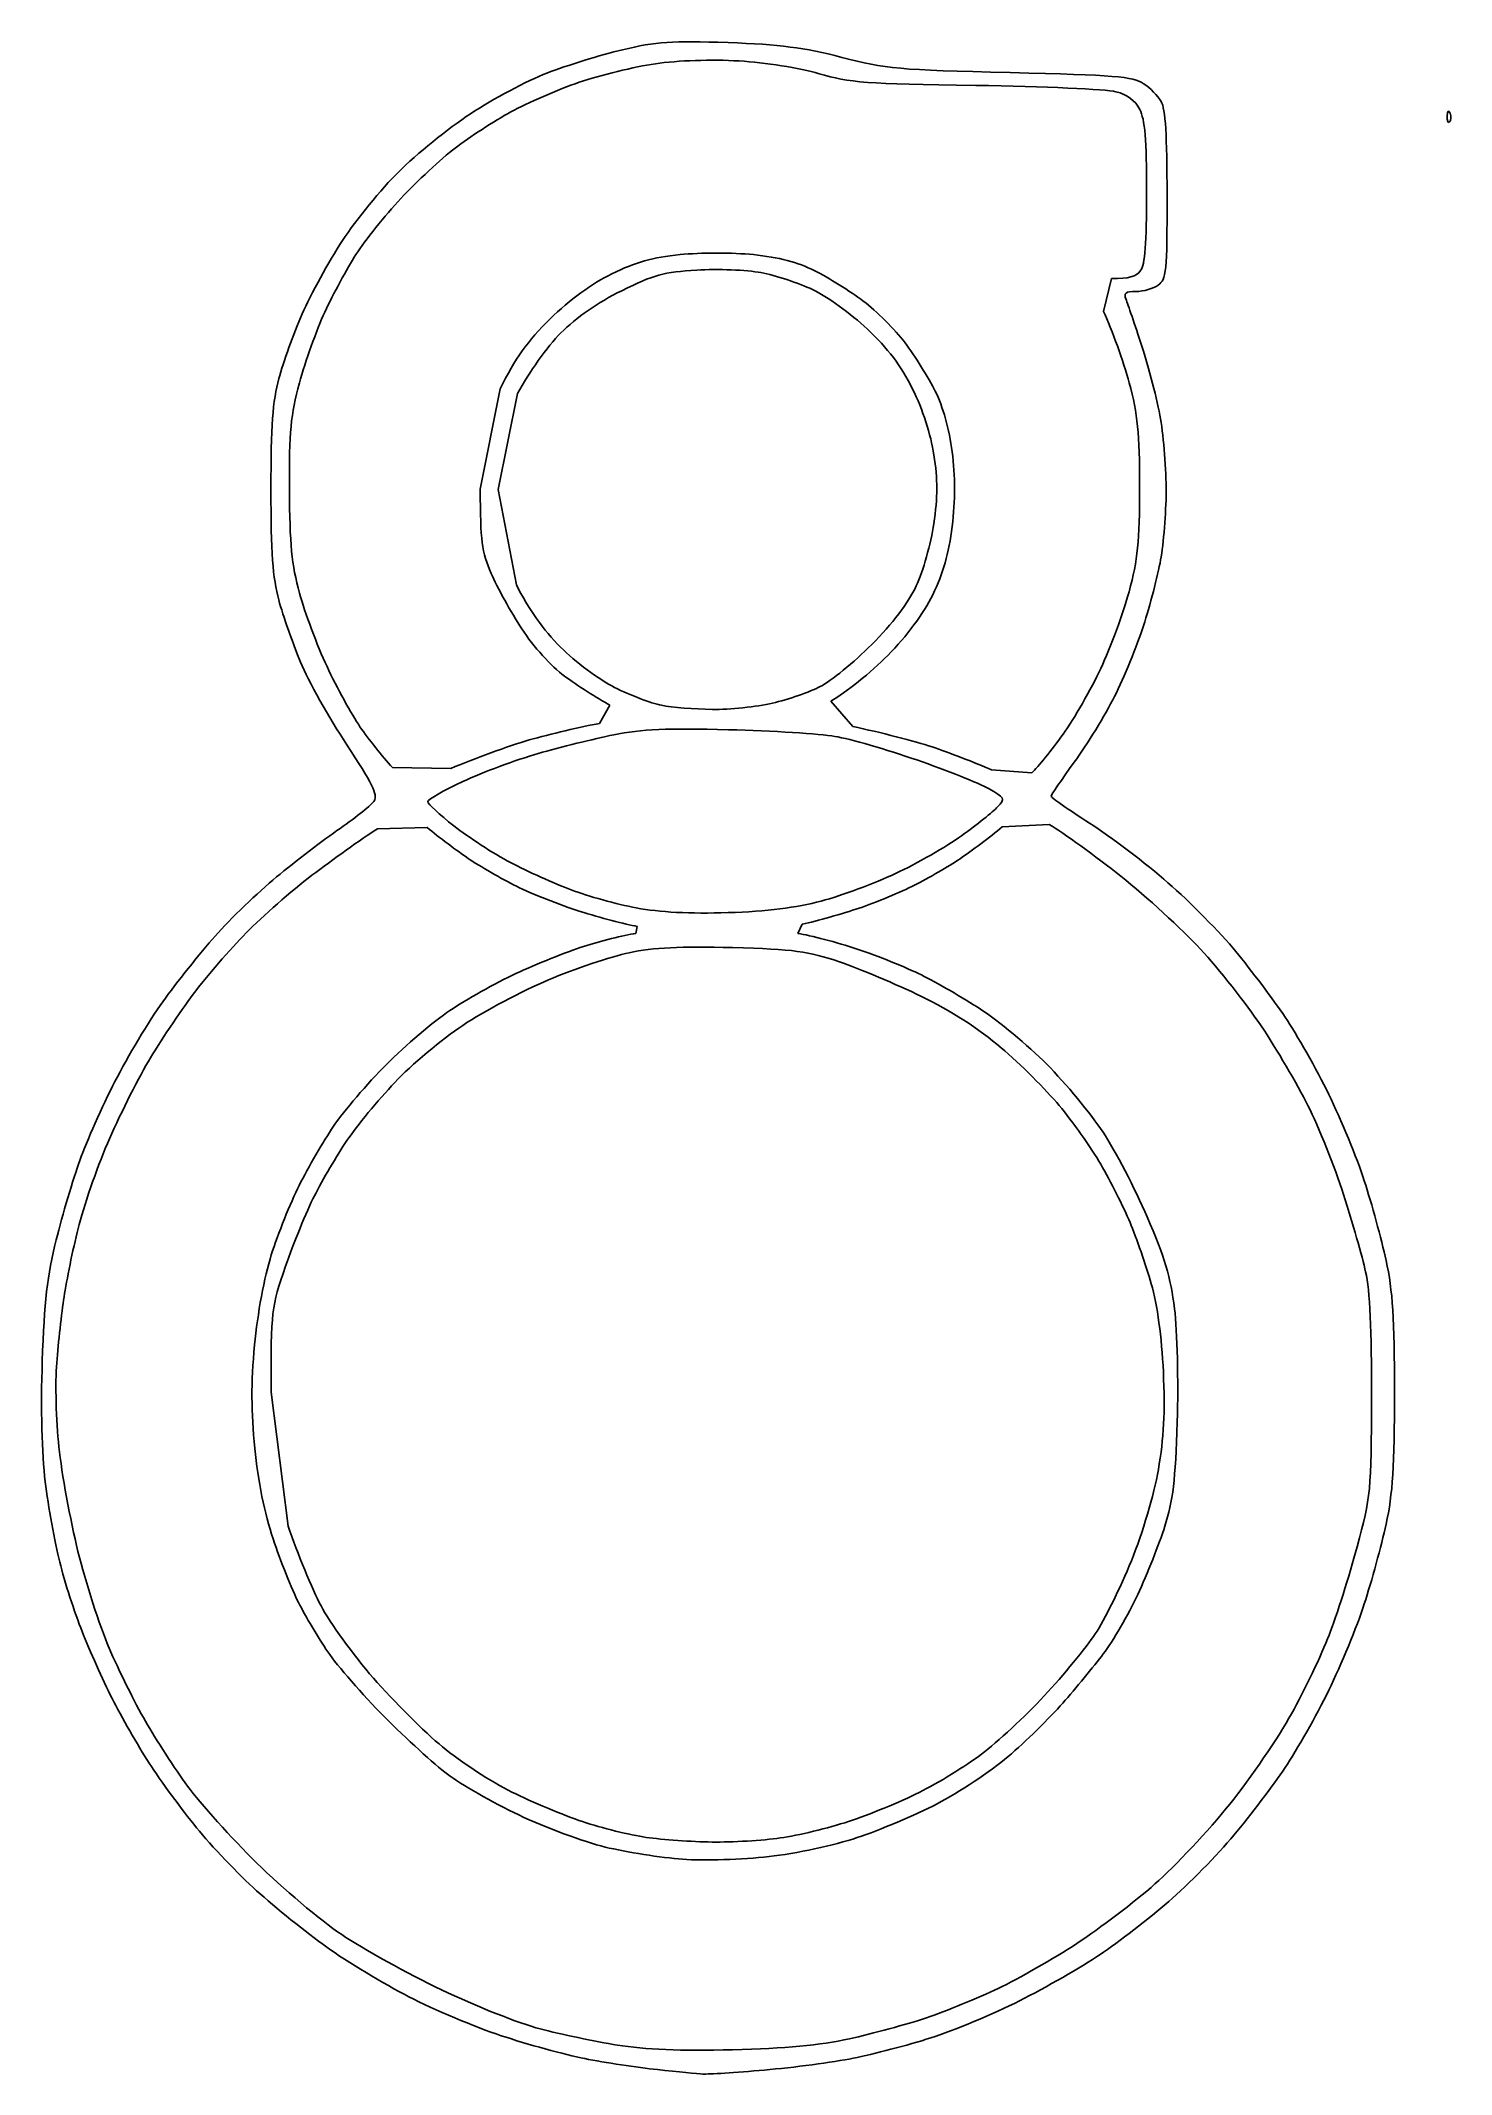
# Model space of a CAD drawing. Header units: millimetres. Extents: x 62.1 to 117.2, y 160.6 to 240.
import ezdxf

# ---------------------------------------------------------------- set-up
doc = ezdxf.new("R2010")
doc.units = ezdxf.units.MM
doc.layers.add('Calque_1', color=7, linetype='CONTINUOUS')

msp = doc.modelspace()

# ---------------------------------------------------------------- linework, layer by layer
at = {"layer": 'Calque_1', "color": 7}
for points in [[(117.00392, 237.075482)], [(81.180891, 212.718042)], [(92.575031, 206.431312)], [(90.976961, 169.85963)], [(86.182761, 160.81526)]]:
    msp.add_lwpolyline(points, close=True, dxfattribs=at)
for points in [[(103.59069, 229.44771), (103.9008, 230.729599)], [(79.265521, 222.513911), (80.039651, 226.420296)], [(80.724971, 226.239455), (79.968371, 222.500525), (80.676051, 218.774273)], [(83.923291, 213.363862), (84.324901, 214.078862)], [(90.672131, 214.156932), (90.671821, 214.156932)], [(92.944241, 214.234372), (93.802581, 213.242662)], [(75.836621, 211.646122), (78.120881, 211.606622)], [(99.216991, 211.547092), (100.78989, 211.442252)], [(77.194381, 209.299762), (75.249841, 209.250062)], [(101.47295, 209.424772), (99.636711, 209.322112)], [(85.335331, 205.169632), (85.383531, 205.441912)], [(91.835561, 205.526892), (91.665541, 205.167492)], [(71.101261, 187.25428), (71.764571, 182.03566)], [(93.674751, 162.02143), (93.674911, 162.02139)]]:
    msp.add_lwpolyline(points, dxfattribs=at)
for points in [[(84.814221, 239.659478), (86.135581, 239.974842), (86.734591, 240.015497), (88.934991, 239.939153)], [(88.934991, 239.939153), (90.955791, 239.869043), (91.910721, 239.745499), (93.374061, 239.364865)], [(81.868001, 238.750536), (82.638061, 239.047502), (83.963861, 239.456526), (84.814221, 239.659478)], [(86.099441, 239.114159), (85.286821, 238.995339), (83.950801, 238.669847), (83.130511, 238.390844)], [(89.365751, 239.224386), (88.297911, 239.287546), (86.981421, 239.243126), (86.099441, 239.114159)], [(92.486311, 238.727433), (91.731251, 238.949201), (90.379981, 239.164394), (89.365751, 239.224386)], [(93.374061, 239.364865), (95.098691, 238.916268), (95.591881, 238.871616), (99.951991, 238.769329)], [(78.886261, 237.163172), (79.756161, 237.739256), (81.097941, 238.45357), (81.868001, 238.750536)], [(83.130511, 238.390844), (82.310211, 238.11184), (81.108901, 237.592152), (80.460931, 237.235981)], [(98.612231, 238.267996), (94.314541, 238.329216), (93.680111, 238.3768), (92.486311, 238.727433)], [(104.0711, 238.023185), (103.70553, 238.120265), (101.24904, 238.230434), (98.612231, 238.267996)], [(99.951991, 238.769329), (104.02072, 238.673879), (104.73035, 238.616244), (105.13946, 238.348016)], [(105.13946, 238.348016), (105.40013, 238.177112), (105.7161, 237.857499), (105.84161, 237.637765)], [(105.00331, 237.329322), (104.82019, 237.683422), (104.52604, 237.902368), (104.0711, 238.023185)], [(105.84161, 237.637765), (106.00467, 237.352286), (106.06981, 236.309186), (106.06981, 233.983411)], [(76.083431, 234.901368), (76.755081, 235.569277), (78.016351, 236.587088), (78.886261, 237.163172)], [(80.460931, 237.235981), (79.812951, 236.87981), (78.834851, 236.24371), (78.287361, 235.822426)], [(105.27084, 234.084871), (105.27084, 236.167049), (105.20754, 236.934322), (105.00331, 237.329322)], [(117.09722, 236.842431), (117.03822, 236.783431), (116.99625, 236.888301), (117.00392, 237.075482)], [(117.00395, 237.075482), (117.01295, 237.282333), (117.05455, 237.324407), (117.11122, 237.18276)], [(117.11122, 237.18276), (117.16252, 237.054581), (117.15622, 236.901433), (117.09722, 236.842431)], [(78.287361, 235.822426), (77.739871, 235.401142), (76.786341, 234.515989), (76.168411, 233.855419)], [(73.890051, 232.211291), (74.424751, 233.022925), (75.411771, 234.23346), (76.083431, 234.901368)], [(76.168411, 233.855419), (75.550481, 233.19485), (74.761961, 232.212074), (74.416141, 231.671473)], [(105.03865, 231.040175), (105.206, 231.269102), (105.27084, 232.119101), (105.27084, 234.084871)], [(106.06981, 233.983411), (106.06981, 230.966411), (106.04461, 230.710157), (105.72514, 230.476543)], [(72.316721, 229.348395), (72.647351, 230.111354), (73.355351, 231.399657), (73.890051, 232.211291)], [(74.416141, 231.671473), (74.070321, 231.130871), (73.524401, 230.119366), (73.202971, 229.423683)], [(84.404811, 230.916153), (85.319031, 231.364349), (86.000931, 231.556082), (87.062791, 231.663508)], [(87.715101, 231.061614), (86.437511, 230.984044), (86.025691, 230.870817), (84.785311, 230.256073)], [(87.062791, 231.663508), (87.848351, 231.742978), (89.135731, 231.742898), (89.923641, 231.663313)], [(90.219771, 230.961092), (89.659801, 231.066018), (88.532701, 231.111253), (87.715101, 231.061614)], [(89.923641, 231.663313), (90.905561, 231.564133), (91.659621, 231.366614), (92.320741, 231.035397)], [(92.320741, 231.035397), (92.851241, 230.769625), (93.703301, 230.237265), (94.214211, 229.852377)], [(103.9008, 230.729599), (104.57146, 230.724399), (104.86667, 230.804979), (105.03865, 231.040175)], [(81.998301, 229.159135), (82.750261, 229.89662), (83.619061, 230.530938), (84.404811, 230.916153)], [(84.785311, 230.256073), (83.865301, 229.800105), (83.004821, 229.201681), (82.411821, 228.605426)], [(92.232091, 230.299982), (91.685281, 230.558667), (90.779731, 230.856167), (90.219771, 230.961092)], [(94.366391, 228.763149), (93.739341, 229.349722), (92.778911, 230.041297), (92.232091, 230.299982)], [(104.86272, 230.224512), (104.44097, 230.224512), (104.36786, 230.166892), (104.46842, 229.913777)], [(105.72514, 230.476543), (105.53557, 230.337926), (105.14748, 230.224512), (104.86272, 230.224512)], [(73.202971, 229.423683), (72.881551, 228.728), (72.435541, 227.484967), (72.211851, 226.661387)], [(94.214211, 229.852377), (94.725121, 229.467489), (95.458041, 228.734562), (95.842931, 228.223652)], [(104.59145, 226.661387), (104.36856, 227.484967), (103.91822, 228.738812), (103.59069, 229.44771)], [(104.46842, 229.913777), (104.53632, 229.742873), (104.81476, 228.923864), (105.08718, 228.093757)], [(71.406891, 226.828927), (71.576661, 227.451676), (71.986081, 228.585436), (72.316721, 229.348395)], [(80.039651, 226.420296), (80.630411, 227.617685), (81.109101, 228.287048), (81.998301, 229.159135)], [(96.139291, 226.416243), (95.688741, 227.327884), (95.178121, 228.003813), (94.366391, 228.763149)], [(82.411821, 228.605426), (81.887671, 228.078403), (81.151271, 227.045525), (80.724971, 226.239455)], [(95.842931, 228.223652), (96.227821, 227.712742), (96.758811, 226.863409), (97.022911, 226.336245)], [(105.08718, 228.093757), (105.3596, 227.26365), (105.68615, 225.985197), (105.81284, 225.25275)], [(71.098201, 222.500525), (71.098201, 224.983774), (71.167001, 225.949205), (71.406891, 226.828927)], [(72.211851, 226.661387), (71.868101, 225.3958), (71.807301, 224.751614), (71.819131, 222.500525)], [(96.971571, 223.847206), (96.849011, 224.638986), (96.528121, 225.629512), (96.139291, 226.416243)], [(97.022911, 226.336245), (97.322261, 225.738711), (97.571011, 224.845696), (97.683461, 223.964872)], [(104.9967, 222.589307), (104.9967, 224.714341), (104.9259, 225.425471), (104.59145, 226.661387)], [(105.81284, 225.25275), (105.93954, 224.520303), (106.03938, 223.24185), (106.03473, 222.411743)], [(97.683461, 223.964872), (97.805891, 223.005875), (97.805531, 222.071194), (97.682461, 221.055388)], [(96.966571, 221.157943), (97.118741, 222.202031), (97.119941, 222.886612), (96.971571, 223.847206)], [(71.403461, 218.185476), (71.167571, 219.050124), (71.098201, 220.030699), (71.098201, 222.500525)], [(71.819131, 222.500525), (71.830331, 220.368518), (71.908431, 219.561308), (72.210471, 218.45497)], [(79.694681, 219.215611), (79.324281, 220.073934), (79.272301, 220.473383), (79.265521, 222.513911)], [(104.58859, 218.505359), (104.9262, 219.753936), (104.9967, 220.459382), (104.9967, 222.589307)], [(106.03473, 222.411743), (106.02973, 221.581637), (105.93245, 220.383087), (105.81777, 219.748299)], [(96.280911, 218.731817), (96.545741, 219.295837), (96.854291, 220.387595), (96.966571, 221.157943)], [(97.682461, 221.055388), (97.553551, 219.992353), (97.333661, 219.218919), (96.923401, 218.385572)], [(80.892521, 217.050452), (80.465511, 217.704161), (79.926481, 218.678483), (79.694681, 219.215611)], [(105.81777, 219.748299), (105.70309, 219.113512), (105.40195, 217.954914), (105.14855, 217.173637)], [(72.210471, 218.45497), (72.418001, 217.694809), (72.901941, 216.402512), (73.285881, 215.583192)], [(80.676051, 218.774273), (81.137551, 217.849596), (81.738001, 217.002072), (82.402131, 216.337942)], [(94.542341, 216.444512), (95.339421, 217.2446), (95.975601, 218.081577), (96.280911, 218.731817)], [(96.923401, 218.385572), (96.561791, 217.651026), (95.906451, 216.766172), (95.170731, 216.019072)], [(103.48647, 215.514572), (103.86818, 216.329402), (104.36413, 217.675253), (104.58859, 218.505359)], [(72.256731, 215.750182), (71.955331, 216.474192), (71.571361, 217.570073), (71.403461, 218.185476)], [(82.551811, 215.213772), (82.043541, 215.586882), (81.339461, 216.366222), (80.892521, 217.050452)], [(105.14855, 217.173637), (104.89516, 216.392362), (104.38772, 215.153862), (104.0209, 214.421412)], [(82.402131, 216.337942), (82.962251, 215.777832), (83.911301, 215.071812), (84.511131, 214.769012)], [(92.536231, 214.801292), (92.948211, 215.011062), (93.850961, 215.750512), (94.542341, 216.444512)], [(95.170731, 216.019072), (94.524431, 215.362772), (93.522511, 214.559662), (92.944241, 214.234372)], [(74.059101, 212.534542), (73.369211, 213.579142), (72.558141, 215.026172), (72.256731, 215.750182)], [(73.285881, 215.583192), (73.669831, 214.763872), (74.248951, 213.707852), (74.572821, 213.236482)], [(84.324901, 214.078862), (83.835301, 214.346602), (83.037411, 214.857312), (82.551811, 215.213772)], [(102.00892, 212.939912), (102.43987, 213.541152), (103.10477, 214.699752), (103.48647, 215.514572)], [(84.511131, 214.769012), (85.110961, 214.466222), (85.932291, 214.153042), (86.336311, 214.073052)], [(90.671821, 214.156932), (91.285261, 214.301562), (92.124251, 214.591532), (92.536231, 214.801292)], [(104.0209, 214.421412), (103.65409, 213.688962), (102.94626, 212.532082), (102.44796, 211.850552)], [(86.336311, 214.073052), (86.740331, 213.993052), (87.630211, 213.920062), (88.313831, 213.910802)], [(88.313831, 213.910802), (88.997451, 213.901802), (90.058681, 214.012302), (90.672131, 214.156932)], [(74.572821, 213.236482), (74.896691, 212.765102), (75.465401, 212.049442), (75.836621, 211.646122)], [(81.180831, 212.718052), (81.978701, 212.947732), (83.212811, 213.238352), (83.923291, 213.363862)], [(84.478321, 212.919242), (83.711161, 212.763792), (82.382511, 212.435252), (81.525771, 212.189142)], [(88.957751, 213.120192), (86.578691, 213.183192), (85.554121, 213.137192), (84.478321, 212.919242)], [(93.107721, 212.859092), (92.521761, 212.957792), (90.654271, 213.075262), (88.957751, 213.120192)], [(96.303851, 211.937602), (95.131931, 212.345732), (93.693671, 212.760402), (93.107721, 212.859092)], [(93.802581, 213.242662), (94.852921, 213.022502), (96.244941, 212.665532), (96.895941, 212.449402)], [(100.78989, 211.442252), (101.02941, 211.664722), (101.57797, 212.338672), (102.00892, 212.939912)], [(75.136651, 210.353202), (75.273501, 210.571522), (75.029931, 211.064602), (74.059101, 212.534542)], [(78.120881, 211.606622), (79.006021, 211.988222), (80.383021, 212.488362), (81.180891, 212.718042)], [(81.525771, 212.189142), (80.669031, 211.943042), (79.348811, 211.453082), (78.591951, 211.100352)], [(96.895941, 212.449402), (97.546941, 212.233262), (98.591421, 211.827222), (99.216991, 211.547092)], [(99.099091, 210.823352), (98.733621, 211.028052), (97.475761, 211.529462), (96.303851, 211.937602)], [(102.44796, 211.850552), (101.94966, 211.169022), (101.54475, 210.569752), (101.54816, 210.518832)], [(78.591951, 211.100352), (77.835091, 210.747622), (77.215841, 210.392892), (77.215841, 210.312062)], [(99.454221, 210.106912), (99.752591, 210.438952), (99.739981, 210.464392), (99.099091, 210.823352)], [(101.54816, 210.518832), (101.55116, 210.467932), (102.22644, 209.995772), (103.04787, 209.469632)], [(73.799731, 209.268302), (74.437791, 209.709852), (75.039401, 210.198062), (75.136651, 210.353202)], [(77.215841, 210.312062), (77.215841, 210.231262), (77.675281, 209.804082), (78.236821, 209.362852)], [(98.051691, 208.980942), (98.652931, 209.410882), (99.284071, 209.917572), (99.454221, 210.106912)], [(71.315381, 207.370102), (72.043711, 207.972562), (73.161671, 208.826752), (73.799731, 209.268302)], [(75.249841, 209.250062), (74.631491, 208.850402), (73.482461, 208.033982), (72.696431, 207.435782)], [(78.813701, 208.083262), (78.374231, 208.380042), (77.645541, 208.927462), (77.194381, 209.299762)], [(78.236821, 209.362852), (78.798371, 208.921612), (79.791951, 208.279602), (80.444791, 207.936142)], [(95.477031, 207.505942), (96.291861, 207.887252), (97.450451, 208.551002), (98.051691, 208.980942)], [(99.636711, 209.322112), (99.170871, 208.937522), (98.430171, 208.380172), (97.990701, 208.083542)], [(104.266, 207.397312), (103.27391, 208.184292), (102.01704, 209.096652), (101.47295, 209.424772)], [(103.04787, 209.469632), (103.86929, 208.943502), (105.24483, 207.898212), (106.10462, 207.146772)], [(80.678111, 207.008242), (80.092161, 207.302722), (79.253171, 207.786482), (78.813701, 208.083262)], [(97.990701, 208.083542), (97.551231, 207.786922), (96.752201, 207.322212), (96.215071, 207.050852)], [(68.920781, 205.065572), (69.509471, 205.730602), (70.587041, 206.767642), (71.315381, 207.370102)], [(72.696431, 207.435782), (71.910391, 206.837592), (70.756681, 205.827472), (70.132621, 205.191092)], [(80.444791, 207.936142), (81.097631, 207.592692), (82.163101, 207.111702), (82.812501, 206.867262)], [(92.575031, 206.431312), (93.356311, 206.641052), (94.662211, 207.124632), (95.477031, 207.505942)], [(107.37193, 204.556312), (106.65577, 205.331892), (105.2581, 206.610342), (104.266, 207.397312)], [(83.163991, 206.028152), (82.382721, 206.272712), (81.264071, 206.713752), (80.678111, 207.008242)], [(82.812501, 206.867262), (83.461901, 206.622832), (84.605731, 206.306612), (85.354341, 206.164552)], [(88.934991, 205.978112), (90.449501, 206.027112), (91.605741, 206.171102), (92.575031, 206.431312)], [(96.215071, 207.050852), (95.677941, 206.779492), (94.705951, 206.376302), (94.055101, 206.154892)], [(106.10462, 207.146772), (106.96441, 206.395342), (108.15567, 205.187792), (108.75186, 204.463342)], [(85.383531, 205.441912), (84.944061, 205.519812), (83.945271, 205.783592), (83.163991, 206.028152)], [(85.354341, 206.164552), (86.264731, 205.991792), (87.450441, 205.930052), (88.934991, 205.978112)], [(94.055101, 206.154892), (93.404241, 205.933462), (92.405451, 205.650872), (91.835561, 205.526892)], [(66.875351, 202.495412), (67.411641, 203.243962), (68.332091, 204.400532), (68.920781, 205.065572)], [(70.132621, 205.191092), (69.508561, 204.554702), (68.576421, 203.474692), (68.061201, 202.791082)], [(83.293361, 204.655052), (83.950491, 204.866192), (84.869381, 205.097752), (85.335331, 205.169632)], [(91.665541, 205.167492), (92.141921, 205.093792), (93.180661, 204.818912), (93.973861, 204.556622)], [(80.656971, 203.597922), (81.449851, 203.968202), (82.636231, 204.443912), (83.293361, 204.655052)], [(85.071581, 204.414302), (84.362761, 204.264142), (82.948791, 203.787782), (81.929411, 203.355732)], [(89.112551, 204.612192), (87.070901, 204.667892), (86.027591, 204.617192), (85.071581, 204.414302)], [(93.285281, 204.055412), (92.043791, 204.476342), (91.517941, 204.546512), (89.112551, 204.612192)], [(96.481411, 202.711072), (95.504821, 203.185572), (94.066561, 203.790522), (93.285281, 204.055412)], [(93.973861, 204.556622), (94.767061, 204.294342), (95.895451, 203.839502), (96.481411, 203.545872)], [(109.74094, 201.556482), (109.15416, 202.430812), (108.0881, 203.780732), (107.37193, 204.556312)], [(108.75186, 204.463342), (109.34805, 203.738892), (110.21309, 202.586842), (110.67416, 201.903222)], [(78.082311, 202.161102), (78.705491, 202.581072), (79.864091, 203.227642), (80.656971, 203.597922)], [(81.929411, 203.355732), (80.910031, 202.923682), (79.405651, 202.124152), (78.586341, 201.579002)], [(96.481411, 203.545872), (97.067371, 203.252242), (98.106111, 202.651762), (98.789731, 202.211472)], [(65.008121, 199.388062), (65.498801, 200.348552), (66.339051, 201.746852), (66.875351, 202.495412)], [(68.061201, 202.791082), (67.545981, 202.107462), (66.755741, 200.922502), (66.305101, 200.157842)], [(99.594891, 200.704632), (98.736041, 201.438862), (97.621301, 202.157242), (96.481411, 202.711072)], [(75.604031, 200.052312), (76.343901, 200.792182), (77.459131, 201.741132), (78.082311, 202.161102)], [(98.789731, 202.211472), (99.473351, 201.771172), (100.63633, 200.802562), (101.37413, 200.059012)], [(110.67416, 201.903222), (111.13523, 201.219612), (111.90329, 199.861252), (112.38094, 198.884652)], [(78.586341, 201.579002), (77.767021, 201.033842), (76.571161, 200.030742), (75.928871, 199.349872)], [(111.5686, 198.449132), (111.15018, 199.283842), (110.32773, 200.682152), (109.74094, 201.556482)], [(66.305101, 200.157842), (65.854461, 199.393182), (65.138731, 197.954922), (64.714581, 196.96171)], [(73.541771, 197.641712), (73.936151, 198.227672), (74.864171, 199.312442), (75.604031, 200.052312)], [(101.86293, 198.447702), (101.35133, 199.059972), (100.33071, 200.075592), (99.594891, 200.704632)], [(101.37413, 200.059012), (102.11194, 199.315452), (103.09995, 198.123192), (103.56972, 197.409532)], [(63.639311, 196.30999), (63.901481, 197.042442), (64.517441, 198.427572), (65.008121, 199.388062)], [(75.928871, 199.349872), (75.286571, 198.669002), (74.445381, 197.646572), (74.059551, 197.077792)], [(112.38094, 198.884652), (112.8586, 197.908062), (113.48264, 196.38989), (113.76769, 195.51096)], [(103.47965, 196.15638), (103.10205, 196.80434), (102.37453, 197.835432), (101.86293, 198.447702)], [(112.95513, 194.97827), (112.61096, 196.05252), (111.98702, 197.614412), (111.5686, 198.449132)], [(64.714581, 196.96171), (64.290431, 195.9685), (63.775791, 194.47669), (63.570941, 193.64659)], [(72.200141, 195.33339), (72.543661, 196.01701), (73.147391, 197.055762), (73.541771, 197.641712)], [(74.059551, 197.077792), (73.673731, 196.50901), (73.105151, 195.54205), (72.796041, 194.929)], [(103.56972, 197.409532), (104.03948, 196.69587), (104.81573, 195.20854), (105.2947, 194.10435)], [(62.717701, 193.20264), (62.962421, 194.17924), (63.377141, 195.57754), (63.639311, 196.30999)], [(104.62353, 193.8885), (104.37199, 194.48787), (103.85724, 195.50842), (103.47965, 196.15638)], [(71.113001, 192.62378), (71.367411, 193.43045), (71.856621, 194.64978), (72.200141, 195.33339)], [(113.76769, 195.51096), (114.05275, 194.63202), (114.43446, 193.23371), (114.61595, 192.40361)], [(72.796041, 194.929), (72.486941, 194.31594), (71.979291, 193.07744), (71.667931, 192.17677)], [(113.81951, 191.9597), (113.68827, 192.54566), (113.2993, 193.90401), (112.95513, 194.97827)], [(105.45336, 191.4914), (105.2485, 192.21042), (104.87508, 193.28912), (104.62353, 193.8885)], [(105.2947, 194.10435), (105.96843, 192.55118), (106.20959, 191.73957), (106.36003, 190.51893)], [(62.173811, 188.46983), (62.251511, 190.79251), (62.368231, 191.80799), (62.717701, 193.20264)], [(63.570941, 193.64659), (63.366091, 192.81648), (63.120731, 191.61793), (63.025701, 190.98314)], [(70.459231, 189.10244), (70.573121, 190.3263), (70.837471, 191.75015), (71.113001, 192.62378)], [(71.667931, 192.17677), (71.111041, 190.56583), (71.101821, 190.48577), (71.101261, 187.25428)], [(114.61595, 192.40361), (114.87773, 191.20624), (114.94593, 190.14205), (114.94593, 187.25428)], [(105.924, 188.05331), (105.8614, 189.41254), (105.69097, 190.65745), (105.45336, 191.4914)], [(114.04811, 187.07672), (114.05511, 189.66041), (113.98101, 191.23867), (113.81951, 191.9597)], [(63.025701, 190.98314), (62.930701, 190.34836), (62.801091, 189.18976), (62.737761, 188.40848)], [(106.36003, 190.51893), (106.46872, 189.63713), (106.51559, 187.6879), (106.4663, 186.10012)], [(70.466231, 185.06466), (70.322871, 186.50075), (70.321001, 187.61454), (70.459231, 189.10244)], [(62.289611, 183.76441), (62.154951, 184.86061), (62.111771, 186.61557), (62.173811, 188.46983)], [(62.737761, 188.40848), (62.674461, 187.6272), (62.712261, 186.14899), (62.821861, 185.12357)], [(105.72873, 184.23571), (105.9437, 185.47154), (105.9959, 186.49227), (105.924, 188.05331)], [(113.48571, 181.21714), (114.02113, 183.19644), (114.03839, 183.3763), (114.04811, 187.07672)], [(114.94593, 187.25428), (114.94593, 184.36651), (114.87773, 183.30232), (114.61595, 182.10496)], [(106.4663, 186.10012), (106.3957, 183.82701), (106.29922, 183.01217), (105.98348, 182.02369)], [(62.821861, 185.12357), (62.931431, 184.09814), (63.266221, 182.26358), (63.565831, 181.04677)], [(71.183641, 181.53017), (70.852661, 182.51866), (70.592371, 183.80109), (70.466231, 185.06466)], [(104.67527, 180.67469), (105.12162, 181.77533), (105.55642, 183.24508), (105.72873, 184.23571)], [(62.853641, 180.62636), (62.661531, 181.39076), (62.407721, 182.80288), (62.289611, 183.76441)], [(71.764571, 182.03566), (72.129701, 180.97212), (72.709131, 179.56782), (73.052181, 178.915)], [(105.98348, 182.02369), (105.76643, 181.34421), (105.29031, 180.14566), (104.92543, 179.36025)], [(114.61595, 182.10496), (114.43446, 181.27485), (114.05275, 179.87654), (113.76769, 178.99761)], [(63.565831, 181.04677), (63.865451, 179.82996), (64.413371, 178.13208), (64.783441, 177.27371)], [(72.175721, 179.04429), (71.915771, 179.55826), (71.469331, 180.67691), (71.183641, 181.53017)], [(112.3952, 177.78011), (112.69117, 178.54739), (113.1819, 180.09406), (113.48571, 181.21714)], [(63.727981, 177.9148), (63.439201, 178.64176), (63.045741, 179.86197), (62.853641, 180.62636)], [(103.26945, 177.82762), (103.62463, 178.36271), (104.25725, 179.6439), (104.67527, 180.67469)], [(73.316651, 177.12414), (72.949091, 177.66625), (72.435671, 178.53031), (72.175721, 179.04429)], [(73.052181, 178.915), (73.395231, 178.26217), (74.315121, 176.99471), (75.096391, 176.09842)], [(104.92543, 179.36025), (104.56054, 178.57484), (103.95576, 177.53271), (103.58145, 177.04441)], [(113.76769, 178.99761), (113.48264, 178.11867), (112.8586, 176.60051), (112.38094, 175.62391)], [(64.897351, 175.30945), (64.542971, 176.01543), (64.016761, 177.18784), (63.727981, 177.9148)], [(101.27913, 175.40744), (102.01863, 176.20344), (102.91427, 177.29252), (103.26945, 177.82762)], [(64.783441, 177.27371), (65.153511, 176.41533), (65.790541, 175.12883), (66.199071, 174.41481)], [(75.518991, 174.59405), (74.675261, 175.44349), (73.684211, 176.58204), (73.316651, 177.12414)], [(103.58145, 177.04441), (103.20715, 176.55611), (102.49526, 175.6912), (101.99948, 175.12237)], [(110.92936, 174.71041), (111.43961, 175.63146), (112.09923, 177.01282), (112.3952, 177.78011)], [(75.096391, 176.09842), (75.877661, 175.20212), (77.093641, 173.99278), (77.798561, 173.411)], [(112.38094, 175.62391), (111.90329, 174.64731), (111.1358, 173.28896), (110.67541, 172.60534)], [(66.343221, 172.7829), (65.902361, 173.46652), (65.251721, 174.60347), (64.897351, 175.30945)], [(98.829471, 173.12933), (99.437291, 173.5863), (100.53964, 174.61145), (101.27913, 175.40744)], [(101.99948, 175.12237), (101.50369, 174.55355), (100.54241, 173.61436), (99.863301, 173.03529)], [(108.51452, 171.1795), (109.33244, 172.20046), (110.41912, 173.78936), (110.92936, 174.71041)], [(66.199071, 174.41481), (66.607591, 173.7008), (67.349231, 172.56211), (67.847131, 171.88439)], [(77.984641, 172.34624), (77.472271, 172.73308), (76.362721, 173.7446), (75.518991, 174.59405)], [(77.798561, 173.411), (78.503491, 172.82921), (79.719471, 172.03648), (80.500751, 171.64937)], [(96.392631, 171.63361), (97.125081, 171.9993), (98.221661, 172.67237), (98.829471, 173.12933)], [(68.193171, 170.25676), (67.616551, 170.96252), (66.784071, 172.09929), (66.343221, 172.7829)], [(80.773871, 170.75572), (79.752171, 171.24366), (78.497021, 171.95939), (77.984641, 172.34624)], [(99.863301, 173.03529), (99.184201, 172.45622), (97.938061, 171.6258), (97.094111, 171.18992)], [(110.67541, 172.60534), (110.21502, 171.92172), (109.3178, 170.73677), (108.68158, 169.97212)], [(67.847131, 171.88439), (68.345041, 171.20668), (69.562081, 169.85315), (70.551671, 168.87656)], [(80.500751, 171.64937), (81.282031, 171.26227), (82.523671, 170.74338), (83.259961, 170.49628)], [(93.640411, 170.5027), (94.421681, 170.75902), (95.660181, 171.26793), (96.392631, 171.63361)], [(84.140791, 169.50436), (83.310681, 169.70467), (81.795571, 170.26779), (80.773871, 170.75572)], [(97.094111, 171.18992), (96.250151, 170.75404), (94.848161, 170.16057), (93.978561, 169.8711)], [(105.5974, 168.06314), (106.38389, 168.75619), (107.69659, 170.15855), (108.51452, 171.1795)], [(70.538601, 167.79884), (69.825231, 168.44493), (68.769791, 169.551), (68.193171, 170.25676)], [(83.259961, 170.49628), (83.996251, 170.24918), (85.114891, 169.97329), (85.745841, 169.8832)], [(85.745841, 169.8832), (86.376791, 169.7931), (87.532241, 169.7111), (88.313521, 169.70099)], [(90.976961, 169.85963), (91.660581, 169.95703), (92.859131, 170.24639), (93.640411, 170.5027)], [(108.68158, 169.97212), (108.04536, 169.20747), (106.89986, 168.04091), (106.13603, 167.37977)], [(87.161841, 169.02911), (86.330371, 169.09021), (84.970901, 169.30404), (84.140791, 169.50436)], [(90.535531, 169.13143), (89.500451, 169.01282), (88.002251, 168.96738), (87.161841, 169.02911)], [(88.313521, 169.70099), (89.094801, 169.69089), (90.293341, 169.76229), (90.976961, 169.85963)], [(93.978561, 169.8711), (93.088651, 169.57487), (91.583511, 169.25152), (90.535531, 169.13143)], [(70.551671, 168.87656), (71.541251, 167.89996), (73.029601, 166.64508), (73.859111, 166.08793)], [(73.272941, 165.59671), (72.482411, 166.16179), (71.251961, 167.15275), (70.538601, 167.79884)], [(102.54536, 165.73796), (103.43749, 166.32377), (104.81091, 167.3701), (105.5974, 168.06314)], [(106.13603, 167.37977), (105.3722, 166.71862), (104.16626, 165.78613), (103.45617, 165.30757)], [(73.859111, 166.08793), (74.688621, 165.53078), (76.442391, 164.56001), (77.756381, 163.93066)], [(76.479711, 163.66037), (75.506511, 164.16027), (74.063461, 165.03162), (73.272941, 165.59671)], [(99.483801, 163.98581), (100.27552, 164.36369), (101.65322, 165.15215), (102.54536, 165.73796)], [(103.45617, 165.30757), (102.74608, 164.829), (101.32927, 164.01644), (100.30772, 163.50188)], [(80.085211, 162.14063), (79.075391, 162.47659), (77.452911, 163.16047), (76.479711, 163.66037)], [(77.756381, 163.93066), (79.070381, 163.30132), (80.799581, 162.616), (81.599051, 162.40773)], [(96.675891, 162.83941), (97.428521, 163.09206), (98.692081, 163.60794), (99.483801, 163.98581)], [(93.674911, 162.02139), (94.572821, 162.21865), (95.923261, 162.58676), (96.675891, 162.83941)], [(100.30772, 163.50188), (99.286161, 162.98732), (97.727671, 162.33617), (96.844411, 162.05489)], [(83.341761, 161.24663), (82.560481, 161.40238), (81.095041, 161.80468), (80.085211, 162.14063)], [(81.599051, 162.40773), (82.398521, 162.19946), (83.756881, 161.91421), (84.617621, 161.77383)], [(89.112391, 161.59069), (91.162951, 161.64109), (92.532111, 161.77041), (93.674751, 162.02143)], [(96.844411, 162.05489), (95.961141, 161.77361), (94.599251, 161.41604), (93.817971, 161.2603)], [(86.182761, 160.81526), (85.401491, 160.89676), (84.123031, 161.09088), (83.341761, 161.24663)], [(84.617621, 161.77383), (85.697251, 161.59776), (87.091231, 161.54096), (89.112391, 161.59069)], [(93.817971, 161.2603), (93.036691, 161.10455), (91.478581, 160.89742), (90.355491, 160.8)], [(87.958391, 160.64498), (87.763071, 160.65708), (86.964041, 160.73378), (86.182761, 160.81526)], [(90.355491, 160.8), (89.232411, 160.7026), (88.153711, 160.63282), (87.958391, 160.64498)]]:
    msp.add_open_spline(points, degree=3, dxfattribs=at)

doc.saveas('drawing.dxf')
